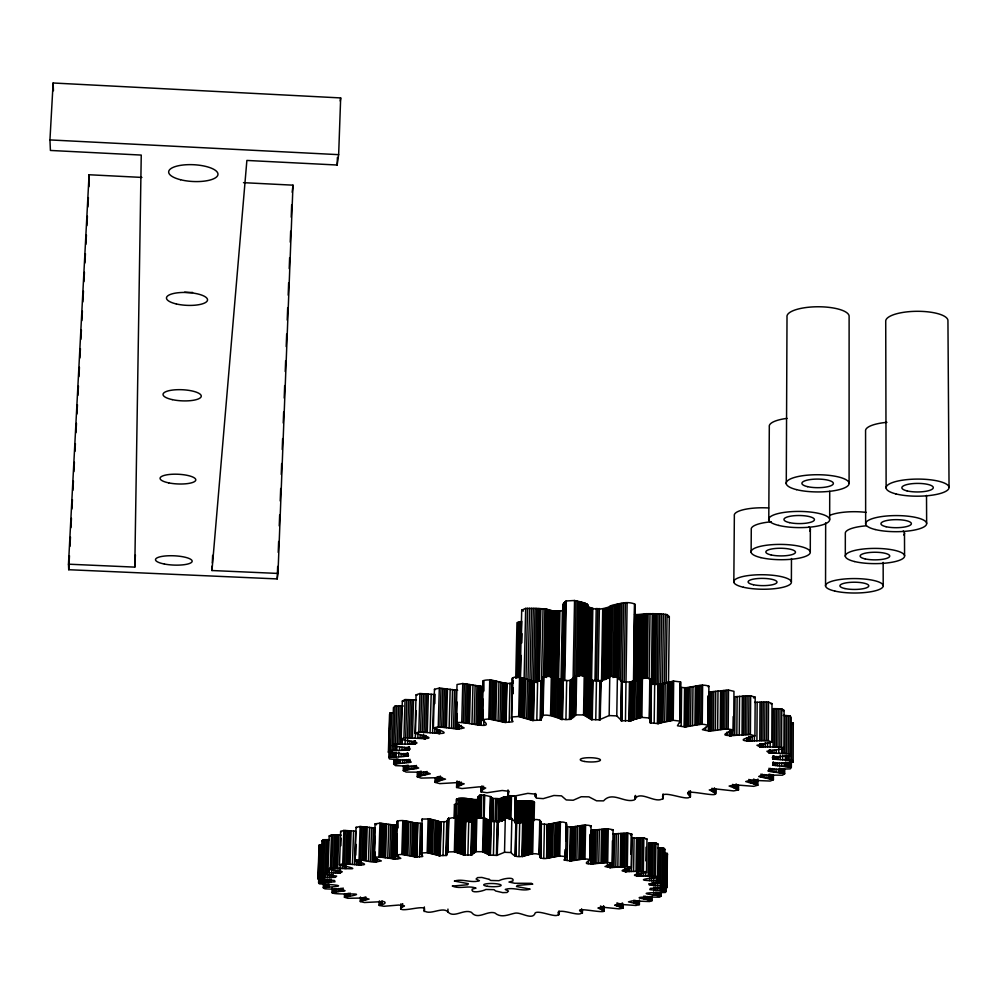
<?xml version="1.0" encoding="UTF-8"?>
<svg xmlns="http://www.w3.org/2000/svg" width="999" height="999" viewBox="0 0 999 999"><rect width="100%" height="100%" fill="white"/><g stroke="black" fill="none" stroke-linecap="round" stroke-linejoin="round"><path stroke-width="1.5" d="M845.316 556.343L845.329 533.591A29.608 7.755 0 0 1 866.046 525.836M849.088 483.017L849.113 315.984A31.094 9.665 -0.1 0 0 816.445 306.78A31.094 9.665 -0.1 0 0 787.012 317.033L786.275 483.753M810.276 551.81L810.339 528.983M825.549 586.101L825.661 522.777M829.669 519.243L829.719 491.258M784.702 769.118L784.69 773.775L780.818 773.039L780.843 768.368M791.358 761.375L791.345 767.382L772.589 765.159L773.501 763.448L793.144 762.262L793.119 760.701L772.939 759.09L772.364 757.379L791.058 755.469L789.859 753.908L781.63 753.408L781.643 748.85M781.568 747.165L781.742 708.84L778.184 708.728L773.263 708.628L773.064 746.952L781.568 747.165L783.928 748.701L784.09 710.439L781.742 708.84M781.68 766.108L781.693 763.099M782.092 773.276L782.117 768.606M782.617 759.74L782.642 755.207M783.154 753.496L783.179 747.402M783.428 773.526L783.453 768.868M784.203 766.408L784.215 763.398M784.764 753.583L784.939 715.496L783.328 715.409M785.339 759.952L785.364 755.419M785.551 766.57L785.576 762.062M786.425 753.683L786.6 715.596L784.939 715.496M786.787 760.077L786.812 755.544M786.962 766.757L786.975 762.249M788.199 753.795L788.348 715.709L786.6 715.596M788.323 760.214L788.336 755.681M788.398 766.957L788.423 762.437M789.859 753.908L790.022 715.833L788.348 715.709M789.909 767.17L789.934 761.151M789.884 760.364L789.909 754.32M791.383 581.768L791.47 558.541M791.058 755.469L791.22 717.457L790.022 715.833M791.545 760.539L791.695 722.714L793.268 722.876L793.293 724.5M793.144 762.262L793.268 722.876M757.929 779.033L757.891 785.177L755.269 784.24L755.294 779.632M756.143 784.54L756.181 779.932M708.703 692.045L728.508 690.072L733.965 691.32L733.666 730.232C720.092 735.077 723.601 735.813 734.74 735.426L735.039 696.715L750.661 695.779L755.182 697.19L754.932 735.901C734.764 740.309 744.168 741.57 756.905 740.796L757.155 702.26L768.531 702.097L772.002 703.621L771.802 742.12L756.93 745.279L760.227 746.965L773.064 746.952M757.055 784.864L757.08 780.256M759.789 746.827L759.802 743.756M756.905 740.796L759.777 740.721L760.014 702.185M760.027 746.927L760.052 743.868M760.227 746.965L760.251 743.905M760.514 746.99L760.539 743.93M760.876 747.002L760.901 743.943M773.438 775.124L773.413 779.757L761.038 777.047L761.051 773.95M761.313 747.015L761.338 743.955M759.777 740.721L761.35 740.696L761.575 702.16M761.837 747.015L761.85 743.943M762.524 777.309L762.537 774.213M761.35 740.696L762.999 740.671L763.236 702.135M763.436 746.977L763.448 743.905M764.198 777.609L764.21 774.512M762.999 740.671L764.722 740.659L764.947 702.11M765.346 746.94L765.371 742.344M766.033 777.984L766.058 774.887M764.722 740.659L766.57 740.646L766.782 702.097M767.594 746.915L767.619 742.319M768.78 519.892L769.305 426.785A30.307 8.679 0.2 0 1 787.037 418.381M768.019 778.408L768.044 775.311M771.802 742.12L768.318 740.646L768.531 702.097M780.818 773.039L769.043 771.303L769.055 768.181M769.068 778.646L769.093 774.013M781.63 753.408L769.193 753.034L769.205 749.987M769.53 753.071L769.555 750.024M769.967 753.084L769.979 750.037M770.167 746.915L770.192 742.319M770.142 778.908L770.167 774.262M770.441 771.465L770.466 768.343M770.479 753.109L770.491 750.062M771.228 779.183L771.253 774.537M772.077 753.121L772.102 750.074M772.102 771.665L772.115 768.556M772.364 779.47L772.389 774.837M772.901 765.259L772.914 762.249M772.939 759.09L772.964 756.068M773.089 759.14L773.101 756.106M773.189 765.309L773.201 762.299M773.326 759.178L773.338 756.156M773.576 765.359L773.588 762.337M773.638 759.215L773.663 756.193M774 753.146L774.013 750.099M773.975 771.927L774 768.805M774.038 765.396L774.05 762.387M774.05 759.252L774.063 756.231M774.55 759.29L774.562 756.255M774.625 746.977L774.824 708.653M775.549 765.521L775.561 762.512M776.073 772.239L776.086 769.118M776.123 759.352L776.136 756.33M776.235 753.209L776.26 750.162M776.285 747.002L776.485 708.691M777.334 765.671L777.347 762.662M777.996 759.452L778.009 756.418M777.996 747.052L778.184 708.728M778.358 772.602L778.371 769.492M778.783 753.296L778.808 748.726M779.382 765.871L779.395 762.861M779.557 772.814L779.582 768.144M779.832 747.102L780.007 708.778M780.169 759.577L780.194 755.032M730.619 735.801L730.656 731.156M731.056 735.776L731.093 731.131M731.53 735.739L731.568 731.093M733.828 582.267L734.352 515.796A28.709 7.655 0.4 0 1 768.656 507.967M732.979 735.589L733.191 716.583M738.573 785.339L738.536 789.922L732.791 787.374L732.816 784.315M734.028 787.836L734.053 784.764L753.745 786.325L757.891 785.177M735.314 788.348L735.339 785.289M735.963 788.636L736.001 784.04M734.74 735.426L736.837 735.252L737.125 696.54M736.625 788.935L736.663 784.352M737.274 789.247L737.312 784.665M737.936 789.597L737.974 785.002M736.837 735.252L739.26 735.077L739.56 696.353M739.26 735.077L742.045 734.914L742.319 696.178M742.045 734.914L743.556 734.827L743.843 696.091M743.556 734.827L745.179 734.752L745.454 696.003M746.603 741.046L746.628 737.974M746.927 741.146L746.94 738.074M745.179 734.752L746.865 734.677L747.127 695.916M747.152 741.183L747.165 738.099M747.452 741.196L747.464 738.111M747.814 741.196L747.839 738.124M748.263 741.196L748.276 738.111M746.865 734.677L748.663 734.602L748.938 695.841M748.763 741.171L748.8 736.55M755.269 784.24L748.9 782.442L748.925 779.37M751.123 552.385L751.273 529.595A29.583 7.792 0.3 0 1 771.365 521.803M750.311 741.083L750.336 736.463M754.932 735.901L750.399 734.54L750.661 695.779M750.336 782.804L750.361 779.72M751.885 783.216L751.91 780.144M752.172 740.983L752.197 736.35M753.546 783.703L753.571 779.083M754.37 740.883L754.395 736.263M754.395 783.965L754.42 779.345M733.666 730.232C724.475 726.822 714.909 732.392 705.656 730.381L705.681 727.272M705.656 730.381L702.422 729.67L707.866 726.036L708.154 696.003M707.866 726.036L708.503 695.591M708.328 730.893L708.666 695.154M708.516 725.249L708.89 686.188C699.762 682.829 690.709 689.185 681.593 687.387L681.156 726.373C690.159 728.209 700.486 721.603 708.216 725.636M708.778 730.981L709.153 692.132M709.028 730.981L709.402 692.132M709.327 730.981L709.702 692.132M709.69 730.956L710.052 692.107M710.089 730.918L710.464 692.07M710.539 730.868L710.901 692.02M711.85 730.669L712.212 691.808M481.118 787.299L481.006 791.845L487 792.744L502.197 790.496L509.178 791.308L507.817 795.416L511.038 795.778L514.285 796.128L527.834 793.368L535.177 794.105L536.438 798.139L543.231 798.638L553.896 795.491L561.5 795.853L566.233 799.949L573.201 800.236L581.243 796.74L588.911 796.852L596.553 800.811L603.558 800.873C612.325 790.821 624.375 803.458 634.402 799.899C639.447 788.873 655.806 804.807 663.136 798.263C657.904 787.087 692.295 803.97 689.585 795.391C677.322 786.263 728.121 800.748 712.037 791.245L712.062 788.199M712.924 791.732L712.961 788.686M713.461 730.444L713.81 691.57M713.823 792.269L713.848 789.222M714.26 792.569L714.297 787.999M714.685 792.881L714.735 788.323M715.384 730.194L715.734 691.32M715.109 793.206L715.147 788.648M715.509 793.556L715.546 788.998M715.858 793.893L715.908 789.335M717.644 729.944L717.994 691.046M720.242 729.67L720.591 690.759M721.678 729.532L722.015 690.621M723.201 729.395L723.538 690.471M724.812 729.27L725.137 690.334M726.535 729.133L726.86 690.197M727.047 735.102L727.072 732.005M728.184 729.008L728.508 690.072M729.32 735.689L729.357 731.043M729.707 735.788L729.745 731.143M729.944 735.801L729.982 731.156M730.257 735.813L730.294 731.168M684.153 726.81L684.59 687.824M684.652 726.872L685.089 687.886M684.902 726.872L685.339 687.886M685.202 726.86L685.639 687.874M685.539 726.822L685.963 687.836M685.901 726.773L686.338 687.787M686.301 726.698L686.738 687.712M687.449 726.46L687.874 687.462M688.848 726.173L689.273 687.162M688.573 794.342L688.598 791.308M689.098 794.829L689.135 791.795M689.585 795.391L689.622 792.357M689.809 795.691L689.859 791.146M690.559 725.861L690.971 686.837M689.997 796.016L690.047 791.458M690.321 796.69L690.222 791.795M690.421 797.027L690.484 790.971M692.582 725.524L692.994 686.488M694.929 725.162L695.341 686.113M696.241 724.974L696.64 685.913M697.639 724.787L698.039 685.714M699.113 724.6L699.5 685.514M700.699 724.4L701.086 685.314M702.235 724.225L702.622 685.127M661.238 893.031L661.201 896.128L653.596 894.942L653.646 891.845M666.246 886.675L666.183 891.358L649.8 889.634L650.386 888.361L667.145 887.524L666.945 886.363L649.412 885.102L648.726 883.828L664.572 882.454L663.361 881.28L653.771 880.793L653.808 877.784M653.796 885.376L653.846 882.392M653.97 876.185L654.395 842.894L648.588 842.756L648.151 876.048L655.456 876.223L657.667 877.384C647.564 878.458 633.578 880.231 653.771 880.793M653.933 890.034L653.97 886.912M657.167 684.652L658.091 613.786L634.515 614.647M655.456 876.223L655.893 842.944L654.395 842.894M681.156 726.373L677.447 725.774L680.132 721.128L676.685 720.716L673.214 720.304L657.429 723.538L657.929 684.465L650.749 683.703M655.681 885.476L655.719 882.492M655.606 895.229L655.656 892.132M655.719 890.184L655.756 887.062M657.966 723.576L657.929 684.465M656.231 880.893L656.293 876.373M658.216 723.576L659.79 613.898L658.091 613.786M658.491 723.551L658.99 684.477L673.676 681.106L680.581 681.942L679.994 722.314M658.791 723.501L659.29 684.427M656.668 895.391L656.718 892.282M659.115 723.438L659.615 684.352M659.452 723.351L659.952 684.265M657.554 880.956L658.091 844.13L655.893 842.944M657.729 890.371L657.767 887.249M657.804 885.614L657.841 882.616M657.779 895.554L657.817 892.457M660.651 684.902L661.55 614.035L659.79 613.898M660.389 723.064L660.888 683.978M658.94 881.018L659.365 847.914L657.979 847.839M658.903 895.741L658.953 892.644M661.55 722.739L662.05 683.628M659.939 890.596L659.977 887.487M662.537 683.516L663.411 614.198L661.55 614.035M660.089 895.941L660.127 892.844M660.164 885.788L660.202 882.791M660.389 881.093L660.801 847.989L659.365 847.914M662.986 722.364L663.486 683.241M661.113 890.733L661.151 887.611M661.438 885.876L661.475 882.891M661.912 881.193L662.325 848.076L660.801 847.989M662.949 798.925L663.011 794.405M663.074 798.588L663.124 794.055M664.447 683.703L665.322 614.385L663.411 614.198M662.349 890.871L662.387 887.761M664.722 721.952L665.209 682.804M662.762 885.988L662.799 882.991M663.361 881.28L663.773 848.176L662.325 848.076M663.611 891.021L663.648 887.911M666.221 682.342L667.057 614.585L665.322 614.385M664.123 886.101L664.447 860.663M664.572 882.454L664.984 849.387L663.773 848.176M666.758 721.503L667.245 682.342M664.934 891.195L664.972 888.074M665.571 886.238L665.983 853.321L664.535 853.183M667.894 721.278L668.368 682.105M668.506 682.167L669.318 616.608L667.057 614.585M666.945 886.363L667.344 853.446L665.983 853.321M667.145 887.524L667.344 853.446M669.13 721.041L669.605 681.855M670.429 720.791L670.903 681.605M671.84 720.541L672.315 681.343M673.214 720.304L673.676 681.106M679.819 715.509L680.581 681.942M679.869 722.689L680.319 683.553M513.174 682.891C502.959 685.664 493.481 677.584 483.254 680.644L482.292 719.68L488.811 718.955L505.007 722.414L512.287 721.877L513.036 721.54L511.65 719.542L511.575 716.97L518.668 716.508L532.417 720.441L540.659 720.142L541.845 679.832L543.868 676.098C555.232 673.676 567.432 687.762 576.623 675.574L584.265 675.624L592.607 680.481L600.911 680.594L609.79 676.248L617.394 676.573L616.783 715.896L621.678 720.754L631.405 720.604L631.98 681.455C637.062 679.67 649.55 674.025 650.948 681.98L650.574 722.864L657.429 723.538M613.049 833.903L627.822 833.129L631.843 834.19L631.356 867.781C621.89 869.817 617.307 871.515 629.557 871.54L629.62 866.982M631.405 720.604L632.305 720.242L632.879 681.068M630.881 854.282L631.168 834.44L631.843 834.19M633.853 646.415L634.103 629.395M633.478 681.605L634.615 603.958C617.906 597.739 603.771 615.709 587.824 606.393M633.766 680.494L634.615 603.958M632.305 720.242L633.428 719.804L634.877 604.432M629.557 871.54L631.43 871.478L631.917 838.024L643.831 837.886L646.965 839.023L646.515 872.452C626.136 875.299 635.027 876.36 648.151 876.048M634.14 680.282L635.077 604.932M634.44 680.843L635.401 614.685M633.428 719.804L634.815 719.342L636.351 614.697M631.43 871.478L633.603 871.415L634.078 837.974M636.438 680.843L637.387 614.672M634.989 799.275L635.027 796.265M635.214 798.988L635.252 795.978M634.815 719.342L636.475 718.818L637.037 679.595M639.447 900.012L639.385 904.607L633.99 903.121L634.04 900.049M635.551 798.451L635.589 795.429M637.549 679.258L638.486 614.622M636.475 718.818L637.412 718.556L637.974 679.308M635.476 903.483L635.514 900.424M638.711 679.183L639.622 614.547M633.603 871.415L636.051 871.378L636.525 837.924M637.412 718.556L638.436 718.269L638.998 679.02M636.238 903.695L636.276 900.623M636.738 875.911L636.775 872.889M636.95 875.986L637 872.964M637.137 876.023L637.175 872.989M639.897 679.083L640.821 614.435M637.025 903.908L637.075 900.836M637.374 876.036L637.424 873.014M636.051 871.378L637.387 871.353L637.861 837.899M638.436 718.269L639.535 717.981L640.084 678.721M637.699 876.048L637.737 873.026M638.074 876.061L638.111 873.039M637.812 904.132L637.861 901.061M638.511 876.061L638.561 873.039M639.535 717.981L640.721 717.682L642.032 614.285M637.387 871.353L638.811 871.34L639.285 837.886M638.636 904.382L638.673 901.31M640.721 717.682L641.895 717.394L643.281 614.098M639.884 876.036L639.922 873.014M638.811 871.34L640.284 871.34L640.746 837.874M643.643 678.558L644.542 613.873M641.52 876.011L641.558 872.989M640.284 871.34L641.857 871.34L642.332 837.874M644.767 678.346L645.666 613.648M645.804 678.296L646.703 613.586M646.515 872.452L643.368 871.34L643.831 837.886M643.443 876.011L643.493 872.976M652.235 895.966L652.172 900.586L643.98 898.95L644.018 895.866M647.227 678.259L648.114 613.548M645.654 876.011L645.716 871.478M645.866 860.888L646.053 847.264M645.604 899.225L645.654 896.14M649.138 678.234L650.012 613.523M650.574 722.864L649.275 717.981L649.8 678.708M649.562 718.368L650.087 679.108M647.364 899.562L647.414 896.478M649.812 718.781L650.337 679.545M650.012 719.18L650.549 679.944M650.099 722.727L650.711 680.331M650.224 722.789L650.824 680.706M648.289 899.737L648.339 896.652M650.898 722.901L652.285 613.548M649.25 899.937L649.288 896.852M649.487 876.073L649.937 842.781M649.65 880.668L649.687 877.659M652.659 684.452L653.596 613.573M650.224 900.149L650.262 897.065M650.911 876.098L651.36 842.806M651.236 900.361L651.273 897.289M651.573 880.718L651.623 877.709M654.07 684.502L655.007 613.623M654.17 723.214L654.682 684.128M652.185 885.301L652.222 882.304M652.397 876.135L652.834 842.844M655.581 684.577L656.505 613.698M141.908 177.422L89.073 174.75L68.481 564.185L134.79 567.12L141.246 155.07L50.412 150.449L49.95 139.922L53.122 82.992L340.671 97.927L338.649 154.658L337.15 165.022L246.878 160.439L211.975 570.529L277.984 573.438L292.994 185.165L243.494 182.667M604.12 906.505L604.045 911.063L602.921 910.301L602.971 907.254L619.043 908.865L623.214 908.128L623.251 905.082M603.321 910.539L603.396 905.981M607.092 677.484L608.229 607.892M603.708 910.813L603.783 906.255M607.617 677.247L608.753 607.629M604.845 862.761L605.394 829.02L608.254 828.833L613.061 829.769L612.524 867.482L604.982 866.545L612.524 863.511C610.951 860.102 574.288 868.593 590.471 859.739L591.058 825.898C583.291 823.363 575.561 828.059 567.807 826.697L567.17 860.489C574.949 861.812 582.692 857.292 590.471 859.739M608.041 678.508L609.203 607.33M608.416 678.209L609.577 607.005M608.691 677.871L609.852 606.643M608.878 677.497L610.114 605.881M606.306 862.674L606.855 828.92M609.477 676.947L610.639 605.656M540.834 720.104L543.069 715.359C554.058 713.224 566.995 726.285 575.899 714.884L583.566 714.947L591.283 719.53L599.238 719.817L609.153 715.571L609.79 676.248M610.289 676.685L611.438 605.369M607.38 867.095L607.429 864.048M607.704 862.587L608.254 828.833M611.5 676.36L612.649 605.019M609.39 867.544L609.44 864.497M609.74 867.619L609.79 864.56M609.939 867.631L610.014 863.049M613.049 677.547L614.223 604.645M610.202 867.631L610.277 863.061M610.526 867.631L610.589 863.049M610.889 867.619L610.963 863.036M614.023 677.359L615.184 604.432M611.301 867.582L611.376 863.011M612.075 863.773L612.437 840.783M615.109 677.16L616.271 604.22M616.321 676.96L617.469 604.008M612.524 867.482L614.01 867.369L614.535 833.778M617.619 678.321L618.781 603.796M614.01 867.369L615.784 867.244L616.308 833.653M619.055 679.67L620.242 603.583M623.214 908.128L616.932 905.906L616.982 902.846M620.616 681.031L621.815 603.371M615.784 867.244L617.844 867.12L618.369 833.528M617.969 906.205L618.019 903.146M620.966 720.554L621.578 681.405L617.394 676.573M621.116 720.629L621.578 681.405M621.278 720.691L621.715 681.48M621.678 720.754L621.878 681.543M622.327 682.404L623.538 603.171M619.093 906.543L619.13 903.483M622.015 720.766L622.277 681.605M617.844 867.12L620.217 867.007L620.729 833.403M620.254 906.942L620.304 903.883M624.175 682.23L625.374 602.971M620.841 907.154L620.891 904.095M620.217 867.007L621.503 866.945L622.015 833.341M621.453 907.379L621.49 904.332M622.052 907.629L622.115 903.046M621.503 866.945L622.877 866.895L623.388 833.278M622.652 907.879L622.727 903.308M625.436 720.966L627.11 602.822M622.877 866.895L624.313 866.845L624.812 833.228M625.074 871.652L625.124 868.618M625.274 871.677L625.312 868.631M625.524 871.69L625.574 868.643M624.313 866.845L625.849 866.795L626.348 833.178M625.849 871.69L625.898 868.655M626.223 871.69L626.273 868.643M628.858 721.178L629.445 682.042L622.614 681.63M626.66 871.677L626.698 868.631M631.356 867.781L627.335 866.757L627.822 833.129M629.42 721.203L629.994 682.08L631.98 681.455M629.657 721.191L630.232 682.055M629.907 721.153L630.494 682.017M627.971 871.615L628.034 867.045M630.169 721.103L630.756 681.967M630.444 721.028L631.018 681.88M630.706 720.928L631.281 681.78M578.846 859.639L579.445 825.786M582.442 675.761L583.753 602.797L574.55 600.499L566.308 600.961L565.009 601.848L563.199 604.595L563.573 618.369M579.932 859.502L580.544 825.649M583.304 676.048L584.615 603.084L583.753 602.797M583.566 714.947L585.364 603.371L584.615 603.084M581.118 859.365L581.718 825.511M584.403 715.309L585.102 675.998M585.239 676.785L586.538 603.883L585.364 603.371M400.836 904.282L400.699 908.828C403.171 912.387 428.484 903.421 424.088 910.601C429.795 915.821 442.332 906.355 447.777 911.712C453.683 918.818 463.861 908.566 471.466 912.362C477.734 920.454 487.062 910.339 494.88 912.961C501.448 918.568 508.691 914.347 515.284 913.123C521.428 912.124 532.742 920.803 535.239 912.874C539.672 909.54 561.238 920.778 558.041 912.337C562.225 907.691 585.839 920.566 581.543 909.078M582.355 859.227L582.954 825.361M581.705 912.349L581.768 909.315M581.918 912.587L581.967 909.552M585.239 715.696L587.387 604.32L586.538 603.883M582.092 912.836L582.155 909.802M582.255 913.098L582.317 910.077M586.925 655.232L587.537 621.166M582.38 913.361L582.442 910.326M586.001 716.058L587.387 604.32M583.691 859.09L584.29 825.224M586.937 677.759L587.912 604.657M587.012 678.184L588.274 607.017M586.7 716.42L588.623 607.28M587.325 716.758L588.024 677.497M587.837 677.11L589.06 607.529M584.989 858.965L585.589 825.087M588.311 678.858L589.56 607.729M588.873 679.033L590.122 607.916M588.411 717.382L589.098 678.159M589.485 679.17L590.734 608.066M589.26 717.956L589.947 678.746M590.134 679.283L591.371 608.179M589.909 718.456L590.596 679.258M590.809 679.357L592.045 608.266M590.397 718.88L591.071 679.707M590.746 719.243L591.433 680.082M588.561 863.536L588.611 860.476M590.909 719.355L592.819 608.316M591.283 719.53L591.77 680.294M591.495 719.58L592.17 680.431M591.92 719.63L592.607 680.481M589.909 849.837L590.172 834.465M592.27 719.642L592.944 680.494M589.997 860.314L590.446 834.177M590.259 860.027L590.684 835.414M590.896 863.923L591.483 830.231L605.394 829.02M591.296 863.985L591.87 830.294M591.508 863.998L592.095 830.306M591.77 863.985L592.357 830.294M594.967 681.043L596.216 608.403M592.07 863.973L592.657 830.281M592.419 863.948L592.994 830.256M592.794 863.91L593.369 830.219M595.754 719.717L597.802 608.466M593.893 863.773L594.467 830.069M598.139 681.181L599.375 608.541M595.254 863.611L595.816 829.894M596.878 863.423L597.439 829.707M599.238 719.817L599.899 680.656M599.8 719.817L600.461 680.669M600.024 719.792L600.686 680.644M600.249 719.755L600.911 680.594M601.498 681.38L602.722 608.753M598.776 863.248L599.35 829.52M602.297 681.393L603.508 608.766M603.046 679.832L604.22 608.741M603.771 679.782L604.944 608.691M600.986 863.049L601.535 829.32M602.921 910.301L600.461 909.053L600.511 906.018M604.482 679.695L605.656 608.591M601.286 909.415L601.336 906.38M602.185 862.961L602.747 829.22M605.182 679.582L606.356 608.466M605.856 679.432L607.017 608.316M602.11 909.839L602.16 906.792M602.522 910.064L602.572 907.017M603.483 862.861L604.045 829.12M606.48 679.245L607.654 608.116M557.267 679.008L558.603 611.238L563.611 610.339M419.48 856.817L420.454 823.039C412.637 824.013 405.169 818.943 397.29 821.091L396.278 854.919L401.798 854.407L415.946 857.005L422.14 856.63L422.752 856.393L421.141 853.009L427.172 852.684L439.273 855.631L446.303 855.444L447.964 851.922L454.345 851.785L464.036 855.007L471.316 855.032L476.011 851.672L482.567 851.735L489.585 855.144L496.903 855.394L504.52 852.284L511.076 852.547C518.631 862.761 530.656 850.211 539.597 854.782C539.76 861.513 550.149 857.392 554.358 856.842L555.032 822.926C560.714 821.79 569.892 820.191 565.933 829.232M557.067 717.419L557.829 678.221M557.942 678.958L559.278 611.176M558.591 678.87L559.927 611.088M554.358 856.842L555.307 856.68L555.981 822.751M558.304 717.956L559.078 678.783M555.307 856.68L556.343 856.505L557.005 822.564M559.315 718.443L560.077 679.27M556.343 856.505L557.43 856.33L558.091 822.389M560.102 718.855L560.864 679.707M561.051 679.932L562.4 610.564M560.714 719.205L561.475 680.069M560.951 719.305L563.324 603.92M557.43 856.33L558.616 856.143L559.265 822.189M561.201 719.405L563.486 603.546M561.438 719.467L563.723 603.159M561.688 719.517L562.437 680.394M562.587 669.43L562.949 650.861M562.562 680.331L564.06 602.747M562.15 719.542L564.485 602.31M558.716 914.959L558.778 911.937M558.616 856.143L559.765 855.981L560.414 822.015M562.474 719.542L563.236 680.419M558.816 914.709L558.965 910.938M563.486 681.056L565.009 601.848M564.123 680.631L565.646 601.386M564.785 680.232L566.308 600.961M565.933 719.505L566.683 680.369M567.17 860.489L563.911 859.977L565.072 858.903L565.247 849.674M565.072 858.903L565.546 849.25M565.372 858.491L565.759 850.311M565.933 841.071L566.258 824.125M565.609 858.016L566.408 822.664M569.393 719.467L570.129 680.344M569.942 719.455L570.679 680.331M570.142 719.43L570.879 680.294M570.329 719.38L571.066 680.244M570.491 719.305L571.216 680.169M570.616 719.218L571.465 679.957M570.916 718.743L571.64 679.582M571.191 718.318L571.928 679.133M571.603 717.819L572.34 678.621M572.19 717.27L572.927 678.046M569.78 860.813L570.404 827.035M573.101 678.271L574.55 600.499M570.217 860.863L570.841 827.085M570.429 860.863L571.066 827.085M572.976 716.645L573.701 677.409M570.679 860.863L571.316 827.072M573.451 716.32L574.175 677.06M570.966 860.838L571.59 827.047M571.278 860.801L571.903 827.01M573.975 715.971L576.086 600.811M571.615 860.751L572.24 826.96M574.562 715.621L575.287 676.335M572.564 860.576L573.189 826.772M575.224 715.247L575.948 675.948M576.273 677.322L577.684 601.148M575.899 714.884L576.623 675.574M573.738 860.364L574.363 826.56M577.797 676.098L579.158 601.498M575.162 860.139L575.786 826.323M579.133 676.41L580.494 601.835M576.86 859.889L577.472 826.061M580.382 675.174L581.705 602.172M581.468 675.474L582.792 602.484M528.196 854.769L528.921 820.791C532.592 819.992 539.959 817.619 541.046 822.602L540.334 857.741M531.518 720.204L532.355 681.131C528.833 679.844 508.578 672.339 513.136 681.605M528.971 854.57L529.695 820.591M531.83 720.304L532.355 681.131M529.795 821.066L530.219 801.136L514.935 801.223M532.13 720.379L532.667 681.231M532.417 720.441L532.966 681.318M529.82 854.37L530.544 820.366M532.692 720.479L535.027 608.391L525.674 608.391L521.703 610.152L520.192 677.934M530.781 821.141L531.206 801.21L530.219 801.136M533.154 720.491L533.99 681.443L541.47 681.056L541.845 679.832M530.719 854.157L531.443 820.154M533.478 720.479L534.315 681.418M531.793 821.228L532.217 801.298L531.206 801.21M535.064 682.517L536.638 608.441L535.027 608.391M531.718 853.933L532.442 819.929M532.717 821.315L533.141 801.385L532.217 801.298M532.692 853.733L533.404 819.717M536.588 682.579L538.149 608.503L536.638 608.441M534.078 820.666L534.465 802.284L533.141 801.385M535.302 796.515L535.364 793.493M536.8 720.316L537.624 681.243M535.452 796.815L535.514 793.793M535.639 797.127L535.701 794.118M538.036 681.106L539.547 608.578L538.149 608.503M535.864 797.464L535.926 794.442M539.335 681.193L540.846 608.666L539.547 608.578M540.134 720.167L540.946 681.093M540.659 720.142L543.056 608.841L540.846 608.666M541.071 719.967L542.045 678.708M541.533 717.22L542.345 678.034M539.06 854.182L539.76 820.179M541.745 716.882L542.557 677.672M542.007 716.508L542.819 677.297M539.335 854.47L540.047 820.479M542.307 716.133L543.119 676.91M539.597 854.782L540.297 820.791M539.81 855.069L540.509 821.091M542.682 715.734L544.88 609.015L543.056 608.841M539.984 855.344L540.684 821.378M540.222 857.704L540.821 821.653M543.069 715.359L543.868 676.098M540.646 857.804L540.921 823.825M540.921 857.829L541.346 823.925M544.805 677.06L546.203 609.19L544.88 609.015M545.766 677.197L547.152 609.328L546.203 609.19M546.64 677.497L548.026 609.64L547.152 609.328M543.756 858.066L544.443 824.2L541.62 823.95M547.702 676.261L549.05 609.964L548.026 609.64M548.751 676.535L550.087 610.252L549.05 609.964M549.8 676.773L551.136 610.501L550.087 610.252M546.578 858.316L547.252 824.45L544.443 824.2M547.04 858.353L547.252 824.45M547.252 858.341L547.927 824.487L555.032 822.926M550.849 676.972L552.185 610.714L551.136 610.501M547.489 858.328L548.164 824.462M550.549 715.147L551.336 675.873M547.739 858.291L548.426 824.437M548.014 858.253L548.688 824.387M548.289 858.191L548.975 824.325M551.885 677.135L553.209 610.889L552.185 610.714M551.635 715.484L552.422 676.223M549.063 857.979L549.737 824.1M552.897 677.272L554.22 611.038L553.209 610.889M550.024 857.741L550.699 823.85M552.747 715.846L553.521 676.585M553.883 677.372L555.207 611.138L554.22 611.038M553.746 716.183L554.532 676.947M551.223 857.467L551.898 823.563M554.82 677.447L556.143 611.213L555.207 611.138M554.695 716.508L555.469 677.285M555.706 677.484L557.017 611.251L556.143 611.213M552.659 857.167L553.334 823.251M555.544 716.832L556.331 677.609M556.505 679.033L557.842 611.263L558.603 611.238M506.068 722.414L506.968 683.453M504.32 820.029L504.845 796.94C507.205 796.553 518.194 794.667 515.022 798.738M504.82 819.942L505.344 796.852M504.52 852.284L505.294 818.231L511.838 818.506C515.559 824.475 523.501 823.114 528.921 820.791M505.407 818.318L505.906 796.765M506.018 818.231L506.518 796.678M506.705 818.144L507.192 796.59M509.165 722.14L510.052 683.166M507.767 795.092L507.854 790.209M507.455 818.056L507.942 796.503M507.817 795.416L507.954 790.771M508.104 793.243L508.179 790.221M508.266 817.981L508.753 796.415M509.128 819.442L509.652 796.328M511.413 718.531L512.375 678.209M511.65 719.542L512.462 677.809M511.913 720.117L511.988 717.12M512.524 693.094L512.799 681.068M512.862 693.606L512.999 687.599M510.077 819.355L510.601 796.253M512.924 693.806L512.986 690.684M510.976 819.292L511.5 796.191M511.076 852.547L511.838 818.506M515.734 678.346L516.982 622.664L521.74 621.341L521.266 643.031M516.808 678.021L518.056 622.327M514.985 813.923L515.334 798.551M518.044 677.684L519.28 621.965M514.935 821.34L515.484 796.702M515.197 823.288L515.646 796.902M515.334 822.489L515.871 797.327M515.571 822.789L516.046 801.335M515.084 855.993L515.846 822.077M515.359 856.093L516.508 801.36M519.28 677.372L520.529 621.64M518.668 716.508L519.542 677.31M515.709 856.143L516.458 822.239M515.996 856.155L517.02 801.36M517.082 822.814L517.557 801.36M520.504 677.097L520.991 655.419M517.657 822.789L518.131 801.335M519.967 716.795L520.841 677.622M521.778 642.919L521.977 633.678M518.256 822.764L518.731 801.31M518.868 822.714L519.343 801.26M521.303 717.12L522.177 677.946M519.505 822.652L519.98 801.198M518.956 856.318L519.705 822.414M520.154 822.577L520.629 801.123M522.539 717.419L523.389 678.259M520.804 822.489L521.278 801.023M524.113 679.357L525.674 608.391M521.378 822.389L521.84 800.923M523.688 717.719L524.55 678.571M521.915 822.377L522.39 800.911M524.762 718.006L525.611 678.87M521.903 856.48L522.639 822.577M522.664 822.364L523.126 800.886M525.973 679.332L527.522 608.354M522.377 856.505L523.114 822.602M522.577 856.493L523.314 822.589M522.789 856.468L523.538 822.564M523.014 856.43L524.125 800.886M523.239 856.38L523.976 822.464M523.451 856.305L524.188 822.389M526.66 718.543L527.509 679.42M524.025 856.068L524.762 822.152M524.85 822.377L525.312 800.898M527.959 680.856L529.532 608.329M524.75 855.793L525.486 821.865M525.549 822.389L526.011 800.923M528.271 719.043L529.108 679.932M526.286 822.414L526.748 800.948M525.674 855.494L526.411 821.54M529.907 680.868L531.468 608.329M527.122 820.916L527.547 800.973M529.595 719.48L530.432 680.394M526.823 855.144L527.547 821.178M527.959 820.953L528.384 801.023M530.669 719.867L531.505 680.794M528.858 821.003L529.283 801.073M531.705 682.429L533.291 608.354M479.033 818.356L479.607 795.241L483.891 795.067L490.322 796.553L491.246 797.002L490.634 822.377M480.094 818.306L480.669 795.192M480.969 725.286L481.93 686.475L462.774 683.528L457.03 684.515L456.006 723.376C458.416 718.98 498.638 732.304 482.492 720.067L483.004 699.063M483.191 691.558L483.254 680.644M482.729 720.479L483.004 709.565M483.466 690.833L483.454 681.043M481.006 791.845L481.306 786.975M483.728 691.233L483.691 681.48M481.193 791.52L481.555 786.625M481.443 791.171L481.805 786.313M481.168 818.256L481.73 795.142M481.693 790.846L482.092 786.001M483.753 724.912L483.866 720.254M481.98 790.546L482.342 787.224M482.28 790.259L482.979 786.7M482.904 789.734L483.641 786.225M482.567 851.735L483.891 795.067M483.316 852.01L484.702 795.204M484.078 852.297L484.902 818.281L476.86 817.632C468.906 828.471 454.72 811.8 447.427 820.279L446.453 855.406M484.752 852.572L485.589 818.556L484.902 818.281M485.389 852.834L486.213 818.83L485.589 818.556M488.811 718.955L489.747 679.894M485.951 853.084L486.213 818.83M486.938 853.558L487.749 819.58L486.775 819.093M490.284 719.218L491.221 680.157M487.712 853.983L488.536 820.017L487.749 819.58M488.311 854.345L488.536 820.017M491.808 719.48L492.744 680.431M488.761 854.669L490.322 796.553M489.098 854.932L489.922 821.016L489.135 820.404M489.248 855.019L490.784 796.74M489.585 855.144L489.922 821.016M489.772 855.194L491.071 796.89M493.219 719.742L494.155 680.706M490.147 855.231L490.959 821.315L490.222 821.166M491.021 821.078L491.246 797.002M490.434 855.231L491.57 798.026M491.533 821.265L491.808 798.126M491.833 821.353L492.082 798.226M492.157 821.415L492.382 798.301M494.555 720.004L495.492 680.968M492.507 821.465L492.707 798.376M492.869 821.503L493.056 798.426M493.269 821.528L493.406 798.463M495.804 720.254L496.728 681.218M493.431 855.306L494.23 821.39L490.959 821.315M495.054 821.578L495.604 798.538L493.818 798.488M498.039 720.729L498.963 681.718M495.891 821.603L496.441 798.563L495.604 798.538M496.728 821.64L497.265 798.601L496.441 798.563M496.428 855.381L497.227 821.465L505.294 818.231M499.962 721.166L500.874 682.167M496.903 855.394L497.702 821.465M497.09 855.369L497.889 821.453M497.277 855.344L498.076 821.415M498.489 821.74L499.038 798.701L497.265 798.601M498.913 821.74L499.45 798.701L504.845 796.94M499.288 821.74L499.825 798.701M501.573 721.553L502.485 682.567M499.662 821.715L500.199 798.676M500.074 820.142L500.574 798.638M500.424 820.092L500.924 798.588M502.897 721.902L503.796 682.929M500.774 820.029L501.273 798.513M501.086 819.942L501.585 798.438M501.348 821.39L501.885 798.338M501.61 821.278L502.135 798.226M503.958 722.202L504.857 683.241M501.823 821.153L502.36 798.101M502.01 821.016L502.534 797.951M504.333 722.289L505.244 683.328M502.135 820.866L502.759 797.477M502.497 820.454L503.034 797.377M504.682 722.364L505.594 683.403M505.007 722.414L505.906 683.453M502.897 820.329L503.434 797.252M505.294 722.439L506.193 683.491M503.508 820.191L504.045 797.102M505.769 722.439L506.668 683.491M454.083 818.293L454.445 804.57L456.918 804.008M457.654 690.297L439.31 688.124L434.453 689.298L433.379 727.971L438.236 726.835L458.191 729.095L464.148 727.946L456.481 723.763L457.055 702.01M456.63 728.958L457.043 713.498M454.632 818.144L454.995 804.42M457.105 729.02L457.23 724.387M454.345 851.785L455.631 804.27M457.53 729.058L457.642 724.425M457.892 729.095L458.004 724.45M483.566 789.26L485.701 788.011L479.27 786.837L461.975 788.548L456.593 787.474L456.755 781.405M455.881 819.38L456.281 804.133M458.191 729.095L458.316 724.462M455.307 852.035L456.543 799.113C463.948 796.378 471.703 800.798 479.22 799.2M456.593 787.474L457.192 781.081M458.616 729.07L458.741 724.425M456.518 819.255L456.543 799.113M458.853 729.02L458.966 724.387M457.03 787.162L457.654 782.279M456.955 819.43L457.03 816.358M456.281 852.309L457.167 818.306M457.53 786.837L458.154 781.967M458.029 786.525L458.666 781.68M457.167 852.559L458.054 818.568M458.054 818.306L458.566 798.351M458.541 786.238L459.178 781.405M458.004 852.809L458.891 818.83M461.263 728.546L461.338 725.449M458.978 819.829L459.54 798.338M459.053 785.963L460.089 785.464L460.164 782.429M461.763 722.439L462.774 683.528M458.766 853.046L459.652 819.08M460.039 819.829L460.601 798.338M460.089 785.464L461.101 785.039L461.176 781.992M463.374 722.639L464.385 683.741M460.114 853.483L461.613 798.338M461.226 853.883L462.574 798.363M465.047 722.864L466.046 683.965M462.887 821.403L463.486 798.376M462.125 854.245L462.999 820.316M462.837 854.545L464.335 798.401M466.595 723.076L467.594 684.178M463.386 854.807L464.26 820.903M463.611 854.894L465.122 798.438M463.823 854.957L464.697 821.053M464.036 855.007L464.91 821.116M464.248 855.044L465.871 798.476M464.647 855.069L465.509 821.178M468.081 723.288L469.08 684.402M464.935 855.069L465.796 821.166M465.959 821.528L466.558 798.513M469.468 723.488L470.454 684.615M467.132 821.615L467.719 798.588M468.094 821.69L468.681 798.676M467.882 855.044L469.38 798.75M469.305 821.827L469.892 798.813M471.978 723.888L472.964 685.014M469.78 821.965L470.367 798.95M470.329 822.102L470.904 799.1M470.891 822.227L471.466 799.225M471.441 822.339L472.028 799.337M470.841 855.032L471.703 821.128M474.15 724.25L475.124 685.401M472.003 822.439L472.589 799.425M471.316 855.032L472.165 821.128M471.478 855.007L472.49 821.066M471.765 854.919L473.139 799.512M471.953 854.769L472.939 820.579M472.277 854.195L473.676 799.575M472.602 853.82L473.451 819.879M475.999 724.587L476.973 685.751M473.651 821.091L474.188 799.625M473.051 853.421L473.901 819.455M474.188 819.592L474.687 799.65M473.663 852.959L475.149 799.675M474.038 852.721L474.887 818.73M475.124 818.081L475.586 799.675M474.463 852.472L475.312 818.468M477.534 724.899L478.496 686.063M475.524 818.069L475.974 799.675M474.937 852.209L475.786 818.193M475.874 818.044L476.323 799.65M476.211 818.006L476.673 799.612M475.474 851.935L476.311 817.906M478.783 725.149L479.745 686.325M476.011 851.672L476.86 817.632M479.208 725.237L480.169 686.413M479.595 725.286L480.569 686.463M477.485 817.794L477.947 799.387M477.584 818.331L478.121 796.802L479.607 795.241M479.945 725.324L480.906 686.5M477.834 817.232L478.034 809.552M478.221 801.86L478.121 796.802M478.496 802.359L478.334 797.252M480.244 725.349L481.206 686.525M478.558 802.122L478.509 797.402M480.706 725.324L481.668 686.513M428.321 852.909L429.27 818.968L422.102 819.08L422.09 820.279M433.379 727.971C450.049 733.303 445.379 734.14 432.592 732.941L433.666 694.455L419.917 693.518L416.084 694.867L414.96 733.316C448.426 741.295 412.375 737.687 403.921 737.836L401.173 739.26L402.322 701.036L405.07 699.575L416.408 699.887M429.483 853.146L430.432 819.217L429.27 818.968M430.557 853.383L431.506 819.455L430.432 819.217M434.802 703.596L435.064 694.317M434.752 733.141L434.877 728.533M431.568 853.596L432.517 819.679L431.506 819.455M432.505 853.82L433.454 819.904L432.517 819.679M461.101 785.039L464.198 783.828L458.566 782.529L439.81 783.628L435.152 782.404L435.289 777.834M436.575 733.341L436.7 728.721M435.152 782.404L435.964 777.534M434.19 854.22L435.127 820.329L433.454 819.904M435.839 782.117L436.588 781.805L436.713 777.234M438.074 733.503L438.161 730.431M438.236 726.835L439.31 688.124M438.573 733.553L438.661 730.469M436.588 781.805L437.312 781.53L437.45 776.947M435.601 854.595L436.538 820.703L435.127 820.329M439.011 733.578L439.098 730.506M437.312 781.53L438.049 781.255L438.174 776.673M439.385 733.591L439.46 730.519M439.685 733.591L439.76 730.519M439.935 726.985L440.996 688.274M436.775 854.919L437.699 821.053L436.538 820.703M438.049 781.255L438.773 781.006L438.898 776.423M440.072 733.541L440.334 730.419M437.724 855.206L438.648 821.353L437.699 821.053M438.773 781.006L440.184 780.556L440.309 775.973M441.708 727.147L442.769 688.436M438.474 855.456L439.398 821.603L438.648 821.353M438.748 855.531L439.398 821.603M439.023 855.594L439.672 821.678M439.273 855.631L439.947 821.74M439.51 855.668L440.197 821.79M440.184 780.556L441.533 780.169L441.62 777.11M443.369 727.297L444.418 688.598M439.91 855.681L440.834 821.827L447.352 821.553L447.427 820.279M440.184 855.668L441.108 821.815M444.942 727.459L445.991 688.761M443.007 855.556L443.931 821.702M446.428 727.622L447.477 688.923M445.854 855.456L446.765 821.603M449.138 727.921L450.174 689.235M446.303 855.444L447.215 821.578M446.565 855.369L447.515 819.842M446.803 853.283L447.864 819.08M447.152 852.771L448.064 818.805M447.377 852.484L448.289 818.518M447.664 852.197L448.576 818.206M447.964 851.922L448.876 817.919M451.511 728.221L452.535 689.535M447.877 912.087L447.952 909.078M453.534 728.496L454.57 689.822M455.232 728.746L456.256 690.072M400.699 908.828L400.974 904.033M400.836 908.578L401.311 905.044M401.024 908.316L401.536 904.819M389.135 746.927L388.811 757.429C416.108 756.33 414.173 754.595 388.386 752.259L388.836 750.711L406.056 750.212L406.143 747.19M401.436 907.841L401.76 904.595M403.084 854.595L404.096 820.753M403.409 765.971L403.271 770.604L405.594 770.129L405.731 765.496M406.506 756.318L406.593 753.308M401.673 907.629L402.272 904.195M393.831 759.452L393.693 764.11L406.743 762.637L406.843 759.527M406.98 756.293L407.068 753.283M407.492 737.899L408.628 699.637M402.185 907.229L402.809 903.858M405.594 770.129L406.743 769.917L406.88 765.284M406.056 750.212C419.43 748.214 395.104 746.728 392.27 745.629L393.881 744.13L407.592 744.105L407.717 739.535M404.42 854.807L405.419 820.966M407.367 756.268L407.455 753.258M407.629 750.224L407.729 747.202M407.667 756.231L407.754 753.221M407.879 756.193L407.967 753.184M408.141 750.212L408.229 747.19M406.743 769.917L407.879 769.717L408.017 765.084M408.554 750.199L408.641 747.177M405.644 855.007L406.643 821.166M406.743 762.637L408.441 762.512L408.529 759.402M408.878 750.174L408.966 747.152M409.203 737.949L410.327 699.675M409.128 750.149L409.215 747.115M409.353 750.062L409.44 747.04M407.879 769.717L408.978 769.53L409.078 766.445M407.592 744.105L409.827 744.155L409.915 741.121M406.805 855.194L407.804 821.365M408.441 762.512L409.877 762.424L409.965 759.315M410.851 737.999L411.975 699.725M407.892 855.381L408.891 821.553M408.978 769.53L411.064 769.205L411.163 766.108M401.173 739.26C404.895 740.921 426.698 742.494 411.738 744.218L411.825 741.183M412.412 738.049L413.536 699.775M409.852 855.743L410.839 821.927M413.336 744.28L413.424 741.246M411.064 769.205L412.999 768.93L413.087 765.833M413.848 744.292L413.936 741.258M414.285 744.292L414.373 741.246M411.526 856.068L412.512 822.264M414.635 744.28L414.722 741.246M414.897 744.267L414.985 741.221M415.184 744.193L415.272 741.146M415.297 738.161L416.096 710.601M415.272 744.13L415.359 741.083M412.999 768.93L414.735 768.706L414.835 765.609M412.937 856.368L413.923 822.577M414.735 768.706L416.283 768.531L416.371 765.434M414.098 856.63L415.072 822.851M417.857 738.286L417.982 733.691M441.533 780.169L445.517 779.145L440.559 777.622L421.029 778.096L417.232 776.747L417.357 772.14M415.035 856.855L416.009 823.076M414.96 733.316L418.806 732.03L419.917 693.518M415.359 856.917L416.333 823.151M415.671 856.967L416.645 823.201M415.946 857.005L416.92 823.238M417.232 776.747L418.131 776.473L418.269 771.877M416.196 857.03L417.17 823.263M416.595 857.03L417.57 823.263M418.131 776.473L419.118 776.198L419.255 771.603M420.079 738.423L420.167 735.351M416.858 857.017L417.819 823.238M432.592 732.941L420.554 732.105L421.665 693.606M419.118 776.198L420.067 775.948L420.204 771.34M420.067 775.948L421.016 775.711L421.153 771.103M421.965 738.548L422.053 735.489M422.377 732.205L423.476 693.706M421.016 775.711L421.94 775.499L422.028 772.414M423.539 738.661L423.676 734.065M424.088 732.304L425.187 693.806M424.051 738.686L424.138 735.626M421.128 854.17L422.102 819.08M421.203 854.42L422.077 823.626M424.488 738.698L424.575 735.639M421.403 854.907L422.065 831.83M421.94 775.499L423.701 775.099L423.788 772.027M424.862 738.711L424.95 735.639M421.69 855.344L422.077 841.495M425.149 738.698L425.237 735.639M422.015 855.718L422.102 852.634M425.487 738.636L425.574 735.576M425.624 738.573L425.711 735.514M425.724 732.417L426.81 693.918M423.701 775.099L425.362 774.762L425.449 771.69M427.26 732.517L428.359 694.018M425.362 774.762L426.873 774.475L426.96 771.403M424.2 911.6L424.35 906.942M430.094 732.729L431.181 694.243M427.172 852.684L428.134 818.743M373.751 861.538L374.812 827.984L360.127 826.485L356.044 827.347L354.945 860.901C360.115 856.605 377.485 866.945 376.973 858.715M378.896 856.892L379.945 823.164L396.578 825.399L395.567 859.065L378.896 856.892L374.026 857.579L375.087 823.863L379.945 823.164M380.282 857.055L381.343 823.326M402.722 906.88L404.433 905.906L398.813 905.044L383.978 906.28L379.245 905.456L379.383 900.898M379.245 905.456L379.695 902.184M379.595 905.219L380.095 901.935M381.743 857.217L382.792 823.488M380.419 904.744C379.458 898.251 391.683 903.183 380.007 904.969M380.831 904.532L380.931 901.485M381.256 904.32L381.356 901.285M383.079 857.379L384.128 823.663M382.118 903.958L382.205 900.911M384.365 857.542L385.414 823.825M388.386 752.259L389.548 714.547L389.997 712.949L393.281 712.762M385.577 857.691L386.613 823.988M388.836 750.711L389.997 712.949M389.685 728.92L389.96 719.917M390.434 750.624L391.596 712.849M390.272 757.292L390.459 751.285M387.749 857.991L388.786 824.287M391.833 757.155L392.02 751.148M392.12 750.536L393.431 707.654L395.042 706.106L403.321 706.006M389.647 858.278L390.671 824.575M393.319 757.03L393.456 752.522M393.718 750.474L393.856 745.941M393.881 744.13L395.042 706.106M391.246 858.528L392.282 824.849M394.767 756.917L394.905 752.409M395.279 750.411L395.417 745.878M395.005 763.923L395.142 759.265M395.567 744.093L396.728 706.068M392.582 858.765L393.606 825.087M396.141 756.817L396.278 752.309M396.403 763.736L396.541 759.078M396.753 750.361L396.89 745.816M393.681 858.953L394.705 825.286M397.352 744.068L398.501 706.043M394.056 859.015L395.08 825.349M394.393 859.053L395.417 825.386M394.692 859.09L395.716 825.424M394.955 859.103L395.966 825.436M397.727 763.561L397.864 758.903M395.342 859.09L396.353 825.424M398.738 756.643L398.876 752.135M399.026 744.055L400.174 706.018M399.038 763.398L399.125 760.289M399.5 750.274L399.6 747.252M395.567 859.065L400.799 858.391L396.478 855.206L397.127 833.69M397.302 827.534L397.29 821.091M396.715 855.519L397.09 843.218M397.552 827.846L397.49 821.39M396.965 855.793L397.115 851.185M397.802 828.146L397.727 821.702M400.649 744.043L401.798 706.006M400.287 763.261L400.374 760.152M397.927 858.79L398.027 855.731M401.074 756.518L401.173 753.508M401.985 750.237L402.073 747.215M402.185 744.043L402.322 739.485M402.647 762.999L402.747 759.889M403.171 756.418L403.259 753.421M403.921 737.836L405.07 699.575M404.17 750.212L404.258 747.19M405.045 744.068L405.182 739.497M401.798 854.407L402.809 820.554M404.395 770.366L404.533 765.734M404.807 762.799L404.907 759.69M404.982 756.355L405.07 753.358M405.669 737.861L406.805 699.6M354.945 860.901C372.914 865.409 361.688 865.334 352.46 864.422L353.571 831.006L343.856 830.431L340.634 831.418L339.51 864.809C373.364 872.452 331.993 866.096 328.059 869.18L342.27 871.777L339.972 872.964L322.115 872.776L320.829 873.888L336.626 876.086L335.427 877.334L318.194 877.671L317.907 878.833L334.565 880.494L334.965 881.83L318.606 882.691L318.768 878.021M354.62 864.585L355.719 831.168L353.571 831.006M355.806 855.082L356.156 844.405M356.493 864.747L356.643 860.189M358.067 864.897L358.166 861.85M359.041 860.077L360.127 826.485M359.365 865.022L359.465 861.987M359.802 865.059L359.902 862.025M360.177 865.084L360.277 862.037M360.502 860.189L361.601 826.598M360.489 865.097L360.589 862.05M360.751 865.097L360.851 862.05M361.076 865.059L361.176 862.025M361.238 865.022L361.338 861.987M380.582 901.735L364.435 902.509L360.327 901.573L360.477 897.002M362.038 860.314L363.124 826.735M360.327 901.573L361.001 898.301M360.901 901.348L361.626 898.076M361.526 901.123L362.237 897.864M363.461 860.439L364.548 826.86M362.137 900.923L362.849 897.664M362.749 900.723L363.461 897.477M364.835 860.564L365.921 826.985M363.361 900.536L364.548 900.199L364.647 897.139M366.121 860.676L367.195 827.11M364.548 900.199L365.684 899.912L365.784 896.852M368.469 860.913L369.543 827.347M370.517 861.138L371.591 827.572M372.277 861.35L373.339 827.796M376.873 861.762L381.331 860.926L374.463 857.854L375.137 836.413M374.95 858.153L375.149 852.035M374.975 861.712L375.112 857.13M375.374 861.75L375.524 857.179M375.736 861.787L375.886 857.217M376.061 861.812L376.148 858.753M376.323 861.812L376.411 858.765M376.685 861.8L376.773 858.74M323.414 883.066L323.264 887.711L325.574 887.437L325.674 884.34M326.536 872.739L327.684 839.672L329.071 839.672M325.574 887.437L326.71 887.312L326.81 884.215M327.11 882.142L327.222 879.02M327.36 877.384L327.46 874.4M327.922 872.739L329.208 835.963L331.481 834.877L341.246 835.152M326.71 887.312L327.822 887.187L327.922 884.09M327.822 887.187L328.896 887.087L328.996 883.99M329.121 882.042L329.233 878.933M329.245 872.751L329.408 868.231M329.483 877.359L329.583 874.362M330.332 868.131L331.481 834.877M330.919 881.98L331.019 878.87M331.368 877.347L331.468 874.362M331.705 872.764L331.805 869.767M331.83 868.156L332.967 834.902M344.53 894.192L344.43 897.252C376.773 891.495 334.265 895.766 331.955 892.606L332.118 887.986M332.992 877.359L333.092 874.362M333.404 868.193L334.54 834.939M331.955 892.606L332.904 892.432L333.017 889.347M333.903 872.801L334.003 869.804M332.904 892.432L333.928 892.257L334.041 889.185M334.877 868.231L336.014 834.977M333.928 892.257L334.915 892.095L335.015 889.023M335.826 872.851L335.926 869.842M336.301 868.268L337.425 835.014M334.915 892.095L335.876 891.957L335.989 888.873M335.876 891.957L336.813 891.82L336.925 888.735M337.475 872.914L337.575 869.904M337.637 868.318L338.773 835.064M338.848 872.964L338.961 869.954M336.813 891.82L338.599 891.57L338.698 888.498M339.298 872.964L339.398 869.967M339.672 872.964L339.772 869.967M339.972 872.964L340.072 869.954M340.122 868.406L340.222 865.384M340.896 845.741L341.146 838.173M340.197 872.951L340.297 869.942M340.509 872.851L340.547 869.892M338.599 891.57L340.234 891.37L340.347 888.298M342.332 868.506L342.482 863.973M340.234 891.37L341.733 891.208L341.833 888.123M339.51 864.809L342.719 863.86L343.856 830.431M341.733 891.208L343.044 891.083L343.156 887.999M352.46 864.422L344.23 863.935L345.354 830.506M344.255 868.618L344.355 865.596M345.804 864.01L346.915 830.581M345.879 868.718L345.991 865.696M345.204 897.065L345.304 893.993M346.029 896.852L346.129 893.793M347.277 864.085L348.389 830.669M346.84 896.665L346.94 893.606M347.64 896.49L347.739 893.431M348.688 864.172L349.8 830.743M348.414 896.328L348.514 893.268M350.012 864.26L351.124 830.831M349.912 896.041L350.012 892.969M337.15 165.022L337.412 157.405M317.907 878.833L319.068 845.991L319.355 844.804L322.165 844.679L321.491 864.11M318.194 877.671L319.355 844.804M318.993 871.802L319.156 867.132M319.568 877.621L320.729 844.742M319.867 882.592L320.03 877.921M320.829 873.888L321.978 840.871L323.264 839.709L327.684 839.672M321.016 877.559L321.178 873.076M321.203 882.492L321.316 879.382M322.115 872.776L323.264 839.709M322.39 877.509L322.54 873.026M322.477 882.404L322.577 879.295M323.564 872.764L324.712 839.697M323.726 877.472L323.876 872.989M323.713 882.329L323.813 879.207M324.375 887.574L324.538 882.929M324.987 877.434L325.15 872.951M325.087 872.751L326.248 839.684M324.887 882.254L325 879.145M68.481 564.185L68.731 569.717L277.198 578.921L277.672 566.445M278.221 552.41L278.646 541.495M279.245 525.911L279.67 514.997M280.207 500.961L280.694 488.486M281.243 474.45L281.656 463.536M282.205 449.513L282.63 438.598M283.229 423.002L283.654 412.088M284.203 398.052L284.678 385.589M285.227 371.553L285.652 360.639M286.189 346.603L286.676 334.128M287.213 320.105L287.7 307.63M288.187 295.155L288.661 282.68M289.211 268.644L289.635 257.73M290.234 242.145L290.659 231.231M291.209 217.195L291.683 204.72M211.975 570.529L212.175 565.983M212.312 562.949L212.637 555.369M134.79 567.12L135.389 554.969M68.731 569.717L69.468 555.706M69.955 546.366L70.454 537.025M70.954 527.684L71.441 518.344M71.94 509.003L72.427 499.662M72.927 490.309L73.414 480.969M73.914 471.628L74.401 462.287M74.975 451.386L75.387 443.606M75.961 432.704L76.461 423.364M76.948 414.023L77.447 404.682M77.934 395.342L78.434 385.989M78.933 376.648L79.421 367.307M79.92 357.967L80.407 348.626M80.907 339.285L81.394 329.945M81.893 320.604L82.38 311.251M82.88 301.91L83.454 291.021M83.941 281.668L84.44 272.327M84.927 262.987L85.427 253.646M85.914 244.305L86.413 234.965M86.913 225.624L87.4 216.284M87.9 206.93L88.387 197.59M88.961 186.701L89.073 174.75M541.046 822.602L540.921 823.313M635.214 605.869L634.889 607.055M292.17 192.245L292.994 185.165M340.234 100.986L340.671 97.927M277.198 578.921L277.984 573.438M565.696 857.754L565.771 856.605L559.765 855.981M679.832 684.59L680.182 683.915M666.183 891.358L665.409 892.482C662.874 892.619 632.579 892.394 653.596 894.942M791.345 767.382L790.234 768.88L769.692 769.43L767.881 770.916L769.043 771.303M591.058 825.898L590.309 826.772M708.89 686.188L708.241 687M784.69 773.775L782.479 775.199L762.05 775.037L758.728 776.535L761.038 777.047M661.201 896.128L659.465 897.189C659.065 897.252 627.36 896.29 643.98 898.95M613.061 829.769L612.1 830.331M773.413 779.757L770.204 781.056L750.112 780.231L745.716 781.58L748.9 782.442M755.182 697.19L753.433 697.889M652.172 900.586L649.55 901.548L632.13 900.873L628.483 901.872L633.99 903.121M630.431 834.702L631.168 834.44M668.181 616.957L669.318 616.608M770.941 703.92L772.002 703.621M534.465 802.284L533.229 802.584M639.385 904.607L635.938 905.469L619.13 904.332L614.647 905.181L616.932 905.906M646.091 839.247L646.965 839.023M365.684 899.912L369.093 899.1L364.897 898.001L347.802 898.288L344.43 897.252M738.536 789.922L733.578 790.908L715.234 788.885L709.278 789.947L712.037 791.245M782.829 710.689L784.09 710.439M783.928 748.701L766.907 751.26L769.193 753.034M657.03 844.317L658.091 844.13M426.873 774.475L430.257 773.825L426.548 772.252L406.118 772.052L403.271 770.604M604.045 911.063C603.421 913.648 571.515 906.093 581.493 912.112M663.773 849.537L664.984 849.387M416.283 768.531L418.668 768.081L415.809 766.47L395.492 765.634L393.693 764.11M734.165 784.889L729.12 786.051L732.791 787.374M328.896 887.087C353.559 885.626 323.576 884.14 319.305 883.853L318.606 882.691M343.044 891.083L345.08 890.758L342.495 889.547L324.912 888.848L323.264 887.711M409.877 762.424L411.201 762.162L409.74 760.526L389.498 758.978L388.811 757.429M666.233 854.769L667.544 854.657M602.971 907.279L597.939 908.029L600.461 909.053M754.62 702.359L757.155 702.26M748.663 734.602L750.399 734.54M625.849 866.795L627.335 866.757M766.57 740.646L768.318 740.646M641.857 871.34L643.368 871.34M557.017 611.251L557.842 611.263M494.23 821.39L497.227 821.465M409.827 744.155L411.738 744.218M533.99 681.443L533.254 681.38M609.153 715.571L616.783 715.896M342.719 863.86L344.23 863.935M418.806 732.03L420.554 732.105M49.95 139.922L338.649 154.658M641.895 717.394L649.275 717.981M321.978 840.871L323.177 841.071M329.208 835.963L330.257 836.2M402.322 701.036L403.509 701.348M340.634 831.418L341.508 831.68M416.084 694.867L417.058 695.217M457.992 799.699L456.968 799.3M356.044 827.347L356.705 827.634M523.426 611.038L521.703 610.152M434.453 689.298L435.202 689.685M376.498 824.762L375.087 823.863M454.445 804.57L455.082 805.019M53.122 82.992L53.434 90.747M949.05 487.325L947.939 320.479A31.119 9.615 -0.5 0 0 915.908 311.313A31.119 9.615 -0.5 0 0 885.726 321.516L886.125 488.061M926.51 495.417L926.647 523.376M904.482 532.991L904.57 555.794M883.153 562.4L883.203 585.601M865.658 524.013L865.571 431.006A30.32 8.641 -0.2 0 1 886.937 422.327M192.57 292.445A20.554 6.469 2.8 0 1 184.603 292.22M808.915 526.972A29.583 7.792 0.3 0 1 809.739 531.006M903.221 530.981A29.608 7.755 0 0 1 903.72 535.002M830.044 515.247A28.721 7.617 0.1 0 1 866.333 512.412M489.16 879.37L490.759 880.481L499.013 880.693C502.135 878.82 514.997 876.198 512.887 880.993L508.966 882.042L514.697 883.266L531.406 883.328L532.742 884.152L517.382 885.401L516.471 886.525L530.157 889.11C522.065 891.807 513.411 886.725 505.282 889.447L508.516 891.108L507.005 892.482L502.759 892.631L495.679 890.996L494.055 889.672L485.889 889.46C482.767 891.27 470.392 893.868 472.177 889.16L476.011 888.136C468.419 885.151 459.715 889.41 452.297 886.051L467.694 884.752L468.319 883.678L454.383 881.068C462.5 878.346 471.278 883.416 479.42 880.718L476.086 879.008L477.572 877.597L481.88 877.447L489.16 879.37M180.519 179.72A24.675 8.392 2.9 0 0 217.969 174.4A24.675 8.392 2.9 0 0 181.481 165.21A24.675 8.392 2.9 0 0 180.519 179.72M164.398 564.035A18.344 4.645 2.5 0 0 192.158 561.276A18.344 4.645 2.5 0 0 164.935 556.006A18.344 4.645 2.5 0 0 164.398 564.035M176.361 303.958A20.567 6.419 2.8 0 0 207.53 299.95A20.567 6.419 2.8 0 0 177.085 292.869A20.567 6.419 2.8 0 0 176.361 303.958M172.278 399.625A19.131 5.557 2.7 0 0 201.261 396.203A19.131 5.557 2.7 0 0 172.902 390.022A19.131 5.557 2.7 0 0 172.278 399.625M168.719 482.879A17.895 4.858 2.6 0 0 195.792 479.932A17.895 4.858 2.6 0 0 169.268 474.488A17.895 4.858 2.6 0 0 168.719 482.879M584.378 761.45A10.115 2.135 1.1 0 0 600.411 760.251A10.115 2.135 1.1 0 0 586.288 757.804A10.115 2.135 1.1 0 0 584.378 761.45M487.412 886.288A8.729 1.598 1.4 0 0 501.111 885.451A8.729 1.598 1.4 0 0 488.723 883.566A8.729 1.598 1.4 0 0 487.412 886.288M771.228 554.969A14.81 3.821 0.4 0 0 795.279 552.809A14.81 3.821 0.4 0 0 775.511 548.463A14.81 3.821 0.4 0 0 771.228 554.969M760.876 557.617A29.633 7.655 0.4 0 0 809.677 553.796A29.633 7.655 0.4 0 0 771.49 544.717A29.633 7.655 0.4 0 0 760.876 557.617M789.422 522.614A15.247 4.046 0.3 0 0 814.222 520.304A15.247 4.046 0.3 0 0 793.955 515.734A15.247 4.046 0.3 0 0 789.422 522.614M778.733 525.424A30.494 8.092 0.3 0 0 829.02 521.341A30.494 8.092 0.3 0 0 789.884 511.763A30.494 8.092 0.3 0 0 778.733 525.424M807.517 486.638A15.722 4.296 0.2 0 0 833.141 484.165A15.722 4.296 0.2 0 0 812.312 479.32A15.722 4.296 0.2 0 0 807.517 486.638M796.453 489.622A31.456 8.604 0.2 0 0 848.388 485.252A31.456 8.604 0.2 0 0 808.179 475.099A31.456 8.604 0.2 0 0 796.453 489.622M865.221 558.928A14.823 3.809 0 0 0 889.472 556.78A14.823 3.809 0 0 0 870.054 552.459A14.823 3.809 0 0 0 865.221 558.928M854.657 561.563A29.645 7.617 0 0 0 903.808 557.767A29.645 7.617 0 0 0 866.333 548.726A29.645 7.617 0 0 0 854.657 561.563M886.101 526.723A15.26 4.033 -0.1 0 0 911.1 524.438A15.26 4.033 -0.1 0 0 891.195 519.88A15.26 4.033 -0.1 0 0 886.101 526.723M875.174 529.52A30.519 8.054 -0.1 0 0 925.823 525.462A30.519 8.054 -0.1 0 0 887.449 515.934A30.519 8.054 -0.1 0 0 875.174 529.52M907.154 490.921A15.734 4.283 -0.2 0 0 932.991 488.474A15.734 4.283 -0.2 0 0 912.537 483.641A15.734 4.283 -0.2 0 0 907.154 490.921M895.828 493.893A31.481 8.554 -0.2 0 0 948.163 489.56A31.481 8.554 -0.2 0 0 908.753 479.458A31.481 8.554 -0.2 0 0 895.828 493.893M753.433 584.74A14.423 3.621 0.5 0 0 776.81 582.704A14.423 3.621 0.5 0 0 757.504 578.571A14.423 3.621 0.5 0 0 753.433 584.74M743.406 587.25A28.834 7.255 0.5 0 0 790.833 583.653A28.834 7.255 0.5 0 0 753.533 575.024A28.834 7.255 0.5 0 0 743.406 587.25M844.967 588.561A14.423 3.609 0.1 0 0 868.531 586.538A14.423 3.609 0.1 0 0 849.562 582.417A14.423 3.609 0.1 0 0 844.967 588.561M834.739 591.046A28.846 7.218 0.1 0 0 882.492 587.474A28.846 7.218 0.1 0 0 845.866 578.883A28.846 7.218 0.1 0 0 834.739 591.046"/></g></svg>
